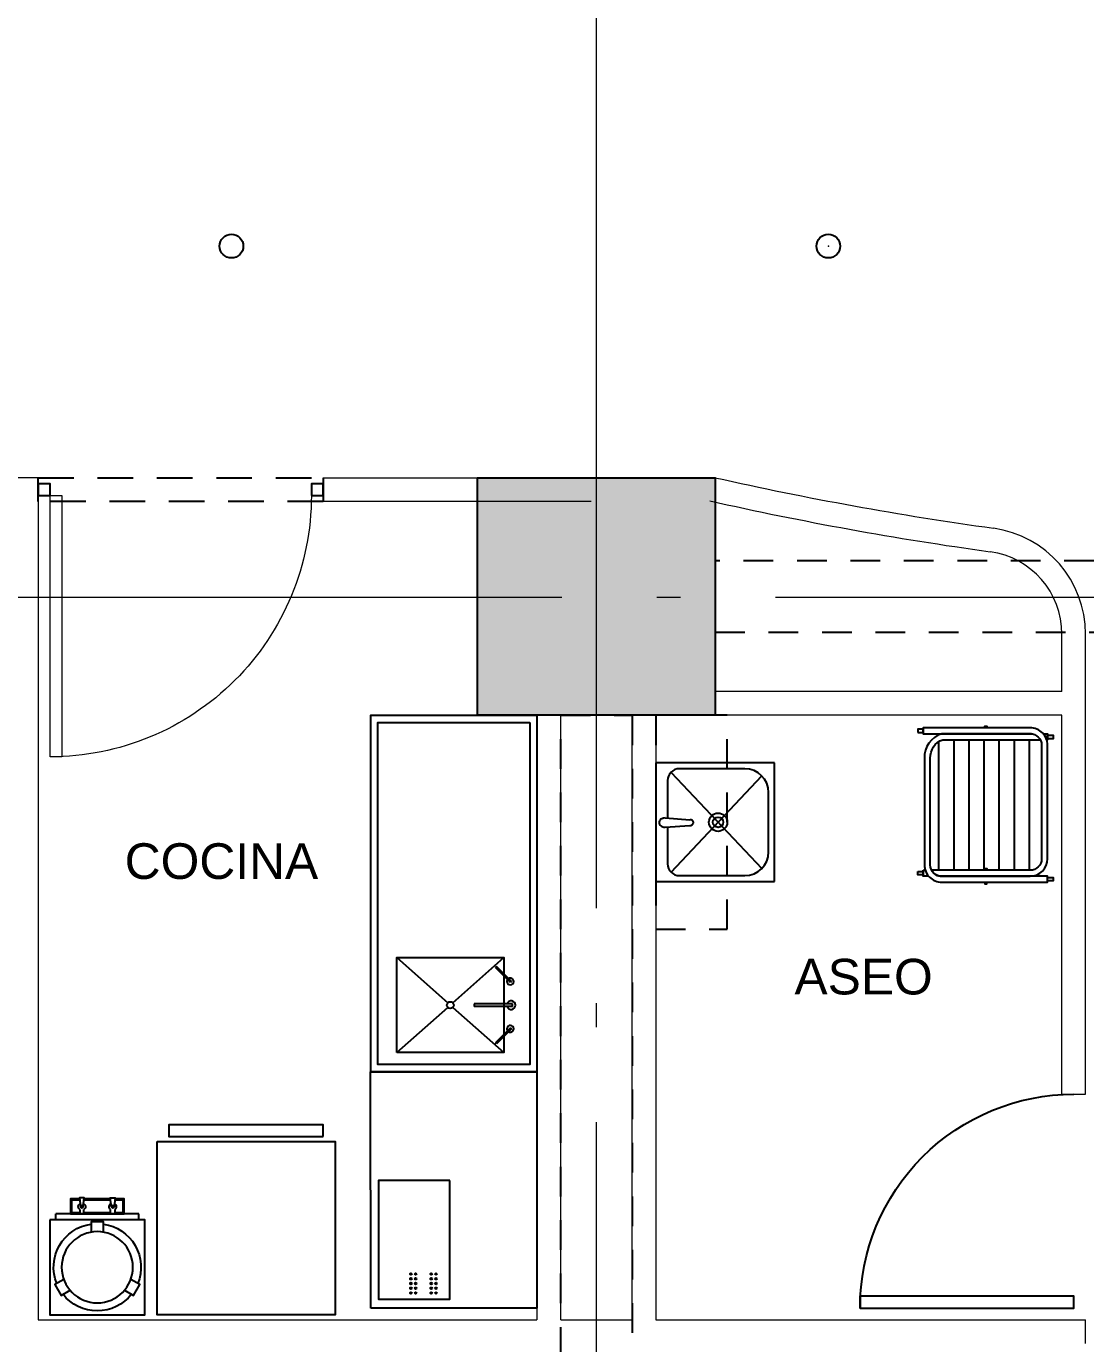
# Model space of a CAD drawing. Header units: metres. Extents: x -22 to 564, y 0 to 143.
# Drawn here: x 220.88 to 225.34, y 37.73 to 43.28 of the extents above; entities that cross this region are included whole.
import ezdxf

# ---------------------------------------------------------------- set-up
doc = ezdxf.new("R2010")
doc.units = ezdxf.units.M
for name, pattern in [('EJES630', [6.3, 5.5, -0.4, 0, -0.4]), ('XREF 2N NEURO-ONCOLOGIA$0$HIDDE150', [0.24, 0.15, -0.09]), ('XREF 2N NEURO-ONCOLOGIA$0$HIDDEN2', [0.1875, 0.125, -0.0625])]:
    doc.linetypes.add(name, pattern=pattern)
doc.layers.add('EJES', color=11, linetype='EJES630', lineweight=0)
doc.layers.add('XREF 2N NEURO-ONCOLOGIA$0$MUROS DE TABLAROCA', color=150, linetype='Continuous', lineweight=13)
for name, color, linetype in [('TEXTO', 7, 'Continuous'), ('XREF 2N NEURO-ONCOLOGIA$0$-CG-M-WALL', 7, 'Continuous'), ('XREF 2N NEURO-ONCOLOGIA$0$CANCELES', 1, 'Continuous'), ('XREF 2N NEURO-ONCOLOGIA$0$COLUMNAS', 6, 'Continuous'), ('XREF 2N NEURO-ONCOLOGIA$0$CONTRAVENTEOS', 6, 'XREF 2N NEURO-ONCOLOGIA$0$HIDDEN2'), ('XREF 2N NEURO-ONCOLOGIA$0$LAMPARAS 1', 112, 'Continuous'), ('XREF 2N NEURO-ONCOLOGIA$0$MOBILIARIO', 161, 'Continuous'), ('XREF 2N NEURO-ONCOLOGIA$0$Mobiliario Fijo', 40, 'Continuous'), ('XREF 2N NEURO-ONCOLOGIA$0$MOBILIARIO GUIAS MEC', 161, 'Continuous'), ('XREF 2N NEURO-ONCOLOGIA$0$PROYECCIÓN', 252, 'XREF 2N NEURO-ONCOLOGIA$0$HIDDE150'), ('XREF 2N NEURO-ONCOLOGIA$0$PUERTAS', 253, 'Continuous')]:
    doc.layers.add(name, color=color, linetype=linetype)
doc.styles.add('100 LOCALES 25', font='arial.ttf', dxfattribs={"height": 0.25})

# ---------------------------------------------------------------- blocks, each defined once
blk = doc.blocks.new('XREF 2N NEURO-ONCOLOGIA$0$AQG-07$0$OTENFCAAGG')
at = {"layer": 'XREF 2N NEURO-ONCOLOGIA$0$MOBILIARIO'}
h = blk.add_hatch(dxfattribs=at)
h.set_pattern_fill('ANGLE', color=256, scale=0.1, angle=90, style=0)
h.set_pattern_definition([(90, (0, 0), (-0.6985, 4e-17), [0.508, -0.1905]), (180, (0, 0), (-9e-17, -0.6985), [0.508, -0.1905])])
h.paths.add_polyline_path([(0.2428, 0.0562), (0.23, 0.0562), (0.23, -0.0562), (0.2428, -0.0562, -0.547932), (0.268, -0.0577), (0.2829, -0.0559), (0.2829, 0.0559), (0.268, 0.0577, -0.547932)])
h.paths.add_polyline_path([(0.2428, -0.0738), (0.23, -0.0738), (0.23, -0.1083), (0.2829, -0.1083), (0.2829, -0.0741), (0.268, -0.0723, -0.547932)])
h.paths.add_polyline_path([(0.23, 0.1083), (0.23, 0.0738), (0.2428, 0.0738, -0.547932), (0.268, 0.0723), (0.2829, 0.0741), (0.2829, 0.1083)])
for p, q in [((0.2, 0.175), (0.225, 0.175)), ((0.225, 0.175), (0.225, -0.175)), ((0.2, -0.175), (0.225, -0.175))]:
    blk.add_line(p, q, dxfattribs=at)
blk.add_lwpolyline([(0.2, -0.2), (-0.2, -0.2), (-0.2, 0.2), (0.2, 0.2)], close=True, dxfattribs=at)
for points in [[(-0.0967, 0.1147), (-0.1183, 0.1521), (-0.0725, 0.1785), (-0.051, 0.1411)], [(0.2879, -0.0747), (0.2879, -0.1133), (0.225, -0.1133), (0.225, 0.1133), (0.2879, 0.1133), (0.2879, 0.0747)], [(0.2428, 0.0738), (0.225, 0.0738)], [(0.225, 0.0562), (0.2428, 0.0562)], [(0.23, 0.0738), (0.23, 0.1083), (0.2829, 0.1083), (0.2829, 0.0741)], [(0.23, -0.0562), (0.23, 0.0562)], [(0.2604, 0.0662), (0.2493, 0.0662)], [(0.2493, 0.0638), (0.2604, 0.0638)], [(0.2549, 0.0593), (0.2918, 0.0549), (0.2918, 0.0751), (0.2549, 0.0707)], [(0.2829, 0.0559), (0.2829, -0.0559)], [(0.1477, 0.0264), (0.1908, 0.0264), (0.1908, -0.0264), (0.1477, -0.0264)], [(0.2879, 0.0553), (0.2879, -0.0553)], [(0.2549, -0.0593), (0.2918, -0.0549), (0.2918, -0.0751), (0.2549, -0.0707)], [(0.225, -0.0562), (0.2428, -0.0562)], [(0.2428, -0.0738), (0.225, -0.0738)], [(0.2829, -0.0741), (0.2829, -0.1083), (0.23, -0.1083), (0.23, -0.0738)], [(0.2493, -0.0638), (0.2604, -0.0638)], [(0.2604, -0.0662), (0.2493, -0.0662)], [(-0.051, -0.1411), (-0.0725, -0.1785), (-0.1183, -0.1521), (-0.0967, -0.1147)]]:
    blk.add_lwpolyline(points, dxfattribs=at)
for centre, radius in [((0, 0), 0.15), ((0.2549, 0.065), 0.00569), ((0.2549, -0.065), 0.00569)]:
    blk.add_circle(centre, radius, dxfattribs=at)
for centre, radius, start, end in [((0, 0), 0.1838, 8.26, 111.74), ((0, 0), 0.1838, 128.26, 231.74), ((0.2549, 0.065), 0.015, 28.9847, 143.8638), ((0.2549, 0.065), 0.015, 216.1362, 331.0153), ((0, 0), 0.1838, 248.26, 351.74), ((0.2549, -0.065), 0.015, 28.9847, 143.8638), ((0.2549, -0.065), 0.015, 216.1362, 331.0153)]:
    blk.add_arc(centre, radius, start, end, dxfattribs=at)
blk = doc.blocks.new('XREF 2N NEURO-ONCOLOGIA$0$AQG-07$0$AXMESAA150RFLCB')
at = {"layer": 'XREF 2N NEURO-ONCOLOGIA$0$Mobiliario Fijo'}
for p, q in [((1.2104, 0.3458), (1.02, 0.56)), ((1.1208, 0.5927), (1.125, 0.5885)), ((1.2296, 0.3458), (1.42, 0.56)), ((1.315, 0.5885), (1.3192, 0.5927)), ((1.0577, 0.5295), (1.0619, 0.5253)), ((1.214, 0.4355), (1.226, 0.4355)), ((1.02, 0.11), (1.2104, 0.3242)), ((1.42, 0.11), (1.2296, 0.3242))]:
    blk.add_line(p, q, dxfattribs=at)
at = {"layer": 'XREF 2N NEURO-ONCOLOGIA$0$Mobiliario Fijo', "linetype": 'Continuous'}
for p, q in [((1.1208, 0.5927), (1.0577, 0.5295)), ((1.125, 0.5885), (1.0619, 0.5253)), ((1.226, 0.5972), (1.214, 0.5972)), ((1.214, 0.5972), (1.214, 0.4355)), ((1.226, 0.5972), (1.226, 0.4355)), ((1.315, 0.5885), (1.3781, 0.5253)), ((1.3192, 0.5927), (1.3823, 0.5295)), ((1.3823, 0.5295), (1.3781, 0.5253))]:
    blk.add_line(p, q, dxfattribs=at)
at = {"layer": 'XREF 2N NEURO-ONCOLOGIA$0$Mobiliario Fijo'}
for points in [[(0, 0.7), (1.5, 0.7), (1.5, 0), (0, 0)], [(0.03, 0.67), (1.47, 0.67), (1.47, 0.03), (0.03, 0.03)], [(1.42, 0.11), (1.02, 0.11), (1.02, 0.56), (1.42, 0.56)]]:
    blk.add_lwpolyline(points, close=True, dxfattribs=at)
blk.add_circle((1.22, 0.335), 0.0145, dxfattribs=at)
at = {"layer": 'XREF 2N NEURO-ONCOLOGIA$0$Mobiliario Fijo', "linetype": 'Continuous'}
for centre, radius, start, end in [((1.12, 0.5877), 0.0144, 237.0738, 213.0244), ((1.22, 0.5913), 0.018, 289.4712, 250.5288), ((1.32, 0.5877), 0.0144, 326.9756, 302.9262)]:
    blk.add_arc(centre, radius, start, end, dxfattribs=at)
blk = doc.blocks.new('XREF 2N NEURO-ONCOLOGIA$0$PB$0$refri')
at = {"layer": 'XREF 2N NEURO-ONCOLOGIA$0$MOBILIARIO'}
for points in [[(0.375, -0.73), (-0.375, -0.73), (-0.375, 0), (0.375, 0)], [(-0.325, -0.75), (-0.325, -0.8), (0.325, -0.8), (0.325, -0.75)]]:
    blk.add_lwpolyline(points, close=True, dxfattribs=at)
blk = doc.blocks.new('XREF 2N NEURO-ONCOLOGIA$0$A$C586607ac')
at = {"layer": 'XREF 2N NEURO-ONCOLOGIA$0$MOBILIARIO'}
blk.add_lwpolyline([(0.5302, -0.3331), (0.5302, -0.0331), (0.0302, -0.0331), (0.0302, -0.3331)], close=True, dxfattribs=at)
for centre in [(0.0561, -0.1692), (0.0761, -0.1692), (0.0961, -0.1692), (0.1161, -0.1692), (0.1361, -0.1692), (0.0561, -0.1892), (0.0761, -0.1892), (0.0961, -0.1892), (0.1161, -0.1892), (0.1361, -0.1892), (0.0561, -0.2549), (0.0561, -0.2749), (0.0761, -0.2549), (0.0761, -0.2749), (0.0961, -0.2549), (0.0961, -0.2749), (0.1161, -0.2549), (0.1161, -0.2749), (0.1361, -0.2549), (0.1361, -0.2749)]:
    blk.add_circle(centre, 0.00359, dxfattribs=at)
blk = doc.blocks.new('XREF 2N NEURO-ONCOLOGIA$0$TARJA VERTEDERO')
for p, q in [((0.25, 0), (-0.25, 0)), ((0.25, -0.5), (0.25, 0)), ((-0.25, 0), (-0.25, -0.5)), ((-0.2099, -0.4358), (0.1949, -0.0535)), ((0.2099, -0.4358), (-0.1949, -0.0535)), ((0.125, -0.025), (-0.125, -0.025)), ((-0.225, -0.125), (-0.225, -0.4)), ((0.225, -0.4), (0.225, -0.125)), ((-0.0179, -0.4604), (-0.0107, -0.3565)), ((0.021, -0.4604), (0.0138, -0.3565)), ((-0.175, -0.45), (-0.0169, -0.45)), ((0.02, -0.45), (0.175, -0.45)), ((-0.25, -0.5), (0.25, -0.5))]:
    blk.add_line(p, q)
for radius in [0.0384, 0.0218]:
    blk.add_circle((0, -0.2375), radius)
for centre, radius, start, end in [((-0.125, -0.125), 0.1, 90.0002, 180.0002), ((0.125, -0.125), 0.1, 0.0002, 90.0002), ((0.0052, -0.3554), 0.0159, 159.9062, 180.0002), ((0.0034, -0.3548), 0.0139, 138.5495, 159.9062), ((0.0023, -0.3538), 0.0124, 115.1266, 138.5495), ((0.0015, -0.3522), 0.0107, 90.0002, 115.1266), ((0.0015, -0.3522), 0.0107, 64.8738, 90.0002), ((0.0008, -0.3538), 0.0124, 41.4509, 64.8738), ((-0.0003, -0.3548), 0.0139, 20.0942, 41.4509), ((-0.0022, -0.3554), 0.0159, 0.0002, 20.0942), ((-0.175, -0.4), 0.05, 180.0002, 270.0002), ((0.175, -0.4), 0.05, 270.0002, 0.0002), ((0.0165, -0.4604), 0.0344, 180.0002, 197.261), ((0.0092, -0.4627), 0.0267, 197.261, 216.875), ((0.0045, -0.4662), 0.0209, 216.875, 241.0933), ((0.0015, -0.4716), 0.0147, 241.0933, 270.0002), ((0.0015, -0.4716), 0.0147, 270.0002, 298.9071), ((-0.0014, -0.4662), 0.0209, 298.9071, 323.1254), ((-0.0061, -0.4627), 0.0267, 323.1254, 342.7394), ((-0.0134, -0.4604), 0.0344, 342.7394, 0.0002)]:
    blk.add_arc(centre, radius, start, end)
blk = doc.blocks.new('XREF 2N NEURO-ONCOLOGIA$0$A-03 PLANTA BAJA$0$CARRO DE ASEO FORMA DE TIJERA 519.160.0104')
at = {"linetype": 'ByBlock', "lineweight": -2}
h = blk.add_hatch(dxfattribs=at)
h.set_pattern_fill('ANSI31', color=9, scale=0.02, angle=45, style=0)
h.set_pattern_definition([(90, (1.651334, -0.547916), (-0.0635, 7e-18), [])])
h.paths.add_polyline_path([(-0.025, 0.225, 0.3284), (-0.0771, 0.3024), (-0.4879, 0.3024, 0.12586), (-0.4938, 0.2793), (-0.4938, -0.1989, 0.414214), (-0.4458, -0.247), (-0.0306, -0.247, 0.122375), (-0.025, -0.2245)])
at = {"color": 0, "linetype": 'ByBlock', "lineweight": -2}
for points in [[(-0.0306, -0.247, -0.277759), (-0.0731, -0.2726), (-0.4458, -0.2726, -0.41257), (-0.5188, -0.1989), (-0.5188, 0.2799, -0.415864), (-0.4458, 0.3524), (0.0049, 0.3524), (0.0049, 0.3274), (-0.4458, 0.3274, 0.414214), (-0.4938, 0.2793), (-0.4938, -0.1989, 0.414214), (-0.4458, -0.247), (-0.0306, -0.247)], [(-0.4572, 0.326, -0.060815), (-0.4458, 0.3274), (-0.0731, 0.3274, -0.339298), (0, 0.2245), (0, -0.2245, -0.414214), (-0.0731, -0.2976), (-0.5188, -0.2976), (-0.5188, -0.2726), (-0.0731, -0.2726, 0.414214), (-0.025, -0.2245), (-0.025, 0.225, 0.3284), (-0.0771, 0.3024), (-0.4879, 0.3024)]]:
    blk.add_lwpolyline(points, format="xyb", dxfattribs=at)
for points in [[(-0.2547, 0.3524), (-0.2547, 0.3593), (-0.2637, 0.3593), (-0.2637, 0.3524)], [(-0.2547, -0.2465), (-0.2547, -0.2395), (-0.2637, -0.2395), (-0.2637, -0.2465)], [(-0.2547, -0.2976), (-0.2547, -0.3045), (-0.2637, -0.3045), (-0.2637, -0.2976)]]:
    blk.add_lwpolyline(points, dxfattribs=at)
for points in [[(0.028, 0.3321), (0.0049, 0.3321), (0.0049, 0.3471), (0.028, 0.3471)], [(-0.5188, 0.3215), (-0.542, 0.3215), (-0.542, 0.3066), (-0.5188, 0.3066)], [(0.028, -0.2518), (0.0049, -0.2518), (0.0049, -0.2667), (0.028, -0.2667)], [(-0.5188, -0.2774), (-0.542, -0.2774), (-0.542, -0.2923), (-0.5188, -0.2923)]]:
    blk.add_lwpolyline(points, close=True, dxfattribs=at)
for points in [[(-0.5013, 0.3268), (-0.5188, 0.3268), (-0.5188, 0.3012), (-0.5155, 0.3012, -0.101065)], [(0.0049, -0.2465), (-0.0034, -0.2465, -0.101065), (-0.0175, -0.272), (0.0049, -0.272)]]:
    blk.add_lwpolyline(points, format="xyb", close=True, dxfattribs=at)
blk = doc.blocks.new('XREF 2N NEURO-ONCOLOGIA$0$C-1')
at = {"layer": 'XREF 2N NEURO-ONCOLOGIA$0$-CG-M-WALL', "true_color": 0x636466}
h = blk.add_hatch(color=251, dxfattribs=at)
h.dxf.hatch_style = 1
h.paths.add_polyline_path([(-0.5, -0.5), (-0.5, 0.5), (0.5, 0.5), (0.5, -0.5)])
blk.add_lwpolyline([(-0.5, -0.5), (-0.5, 0.5), (0.5, 0.5), (0.5, -0.5)], close=True)
blk = doc.blocks.new('XREF 2N NEURO-ONCOLOGIA')
at = {"layer": 'XREF 2N NEURO-ONCOLOGIA$0$CANCELES', "elevation": 0}
for points in [[(7.8489, 26.0576), (7.8989, 26.0576), (7.8989, 26.1076), (7.8489, 26.1076)], [(7.8489, 24.9576), (7.8489, 24.9076), (7.8989, 24.9076), (7.8989, 24.9576)]]:
    blk.add_lwpolyline(points, close=True, dxfattribs=at)
at = {"layer": 'XREF 2N NEURO-ONCOLOGIA$0$CANCELES', "lineweight": 0, "elevation": 0}
blk.add_lwpolyline([(7.849, 24.9576, -0.414214), (6.749, 26.0576), (7.849, 26.0576), (7.849, 26.0076), (6.749, 26.0076), (6.749, 26.0576)], format="xyb", dxfattribs=at)
at = {"layer": 'XREF 2N NEURO-ONCOLOGIA$0$CONTRAVENTEOS', "elevation": 0}
for points in [[(1.0739, 23.9076), (6.9239, 23.9076), (6.9239, 23.6076), (1.0739, 23.6076)], [(7.5739, 16.9376), (7.5739, 23.2576), (7.2739, 23.2576), (7.2739, 16.9376)]]:
    blk.add_lwpolyline(points, close=True, dxfattribs=at)
at = {"layer": 'XREF 2N NEURO-ONCOLOGIA$0$LAMPARAS 1'}
for centre in [(8.8989, 25.2941), (8.8989, 22.781)]:
    blk.add_circle(centre, 0.05, dxfattribs=at)
at = {"layer": 'XREF 2N NEURO-ONCOLOGIA$0$MOBILIARIO', "elevation": 0}
blk.add_lwpolyline([(4.429, 24.7077), (5.4235, 24.7086), (5.4235, 24.0085), (4.429, 24.0076)], close=True, dxfattribs=at)
at = {"layer": 'XREF 2N NEURO-ONCOLOGIA$0$MOBILIARIO', "linetype": 'XREF 2N NEURO-ONCOLOGIA$0$HIDDEN2', "elevation": 0}
blk.add_lwpolyline([(6.0239, 23.2076), (6.9239, 23.2076), (6.9239, 23.5076), (6.0239, 23.5076)], close=True, dxfattribs=at)
at = {"layer": 'XREF 2N NEURO-ONCOLOGIA$0$MUROS DE TABLAROCA'}
for p, q in [((7.9239, 26.1076), (7.9239, 27.6576)), ((7.9239, 26.1076), (4.379, 26.1076)), ((4.379, 26.1076), (4.379, 24.0076)), ((7.8239, 23.7797), (7.8239, 24.9076)), ((7.8239, 24.9076), (7.9239, 24.9076)), ((7.9239, 24.9076), (7.9239, 23.7797)), ((4.379, 23.9076), (4.379, 23.6076)), ((4.379, 23.5076), (4.379, 21.6977)), ((6.9239, 21.7976), (6.9239, 23.2576)), ((7.0239, 21.7976), (7.0239, 23.2576)), ((5.329, 21.7976), (6.9239, 21.7976)), ((5.329, 21.7976), (5.329, 21.6977)), ((7.0239, 21.7976), (7.2657, 21.7976)), ((4.279, 21.6977), (4.379, 21.6977)), ((5.329, 21.6977), (7.2657, 21.6977))]:
    blk.add_line(p, q, dxfattribs=at)
for points in [[(4.379, 23.9076), (6.9239, 23.9076), (6.9239, 24.0076), (4.379, 24.0076)], [(4.379, 23.6076), (6.9239, 23.6076), (6.9239, 23.5076), (4.379, 23.5076)]]:
    blk.add_lwpolyline(points, dxfattribs=at)
for centre, radius, start, end in [((22.0139, 20.0976), 14.54, 167.35917, 172.08647), ((22.0139, 20.0976), 14.44, 167.35917, 172.08645), ((7.2657, 22.1476), 0.35, 270.0006, 352.0865), ((7.2657, 22.1477), 0.45, 270, 352.0864)]:
    blk.add_arc(centre, radius, start, end, dxfattribs=at)
blk.add_point((8.8989, 22.781), dxfattribs=at)
at = {"layer": 'XREF 2N NEURO-ONCOLOGIA$0$PROYECCIÓN', "elevation": 0}
blk.add_lwpolyline([(7.8239, 24.9076), (7.8239, 26.1076), (7.9239, 26.1076), (7.9239, 24.9076)], close=True, dxfattribs=at)
at = {"layer": 'XREF 2N NEURO-ONCOLOGIA$0$PUERTAS', "elevation": 0.001}
blk.add_lwpolyline([(4.429, 22.6476), (4.429, 21.7476), (4.479, 21.7476), (4.479, 22.6476), (4.429, 22.6476, -0.414214), (5.329, 21.7476)], format="xyb", dxfattribs=at)
at = {"rotation": 89.99999999999999}
blk.add_blockref('XREF 2N NEURO-ONCOLOGIA$0$PB$0$refri', (4.4006, 25.2323, 0.001), dxfattribs=at)
at = {"layer": 'XREF 2N NEURO-ONCOLOGIA$0$COLUMNAS'}
blk.add_blockref('XREF 2N NEURO-ONCOLOGIA$0$C-1', (7.4239, 23.7576, 0), dxfattribs=at)
at = {"layer": 'XREF 2N NEURO-ONCOLOGIA$0$MOBILIARIO', "xscale": -1.000021560058902, "yscale": 1.000021560058902, "zscale": 1.000021560058902, "rotation": 180}
blk.add_blockref('XREF 2N NEURO-ONCOLOGIA$0$AQG-07$0$OTENFCAAGG', (4.6006, 25.8589, 0.001), dxfattribs=at)
at = {"layer": 'XREF 2N NEURO-ONCOLOGIA$0$MOBILIARIO', "xscale": -1, "rotation": 270.0000039808812}
blk.add_blockref('XREF 2N NEURO-ONCOLOGIA$0$A-03 PLANTA BAJA$0$CARRO DE ASEO FORMA DE TIJERA 519.160.0104', (6.5188, 22.3767, 0), dxfattribs=at)
at = {"layer": 'XREF 2N NEURO-ONCOLOGIA$0$Mobiliario Fijo', "xscale": 1.000021560058902, "yscale": 1.000021560058902, "zscale": 1.000021560058902, "rotation": 180}
blk.add_blockref('XREF 2N NEURO-ONCOLOGIA$0$AQG-07$0$AXMESAA150RFLCB', (6.9239, 24.7077, -0.001), dxfattribs=at)
at = {"layer": 'XREF 2N NEURO-ONCOLOGIA$0$Mobiliario Fijo', "rotation": 180}
blk.add_blockref('XREF 2N NEURO-ONCOLOGIA$0$TARJA VERTEDERO', (6.4739, 23.0076, 0), dxfattribs=at)
at = {"layer": 'XREF 2N NEURO-ONCOLOGIA$0$MOBILIARIO GUIAS MEC'}
blk.add_blockref('XREF 2N NEURO-ONCOLOGIA$0$A$C586607ac', (4.4361, 24.7077, 0), dxfattribs=at)

msp = doc.modelspace()

# ---------------------------------------------------------------- block references
at = {"rotation": 90}
msp.add_blockref('XREF 2N NEURO-ONCOLOGIA', (247.0412, 33.4511), dxfattribs=at)

# ---------------------------------------------------------------- next in the draw order: linework, layer by layer
at = {"layer": 'EJES'}
for p, q in [((223.2836, 33.1628), (223.2836, 58.5478)), ((192.0378, 40.8728), (248.5467, 40.8728))]:
    msp.add_line(p, q, dxfattribs=at)

# ---------------------------------------------------------------- next in the draw order: texts
at = {"layer": 'TEXTO', "char_height": 0.15, "width": 1.674895, "attachment_point": 1, "style": '100 LOCALES 25'}
for s, insert in [('\\pxqc;COCINA', (220.8676, 39.8363)), ('\\pxqc;ASEO', (223.5712, 39.35, 0))]:
    msp.add_mtext(s, dxfattribs=dict(at, insert=insert))

doc.saveas('drawing.dxf')
